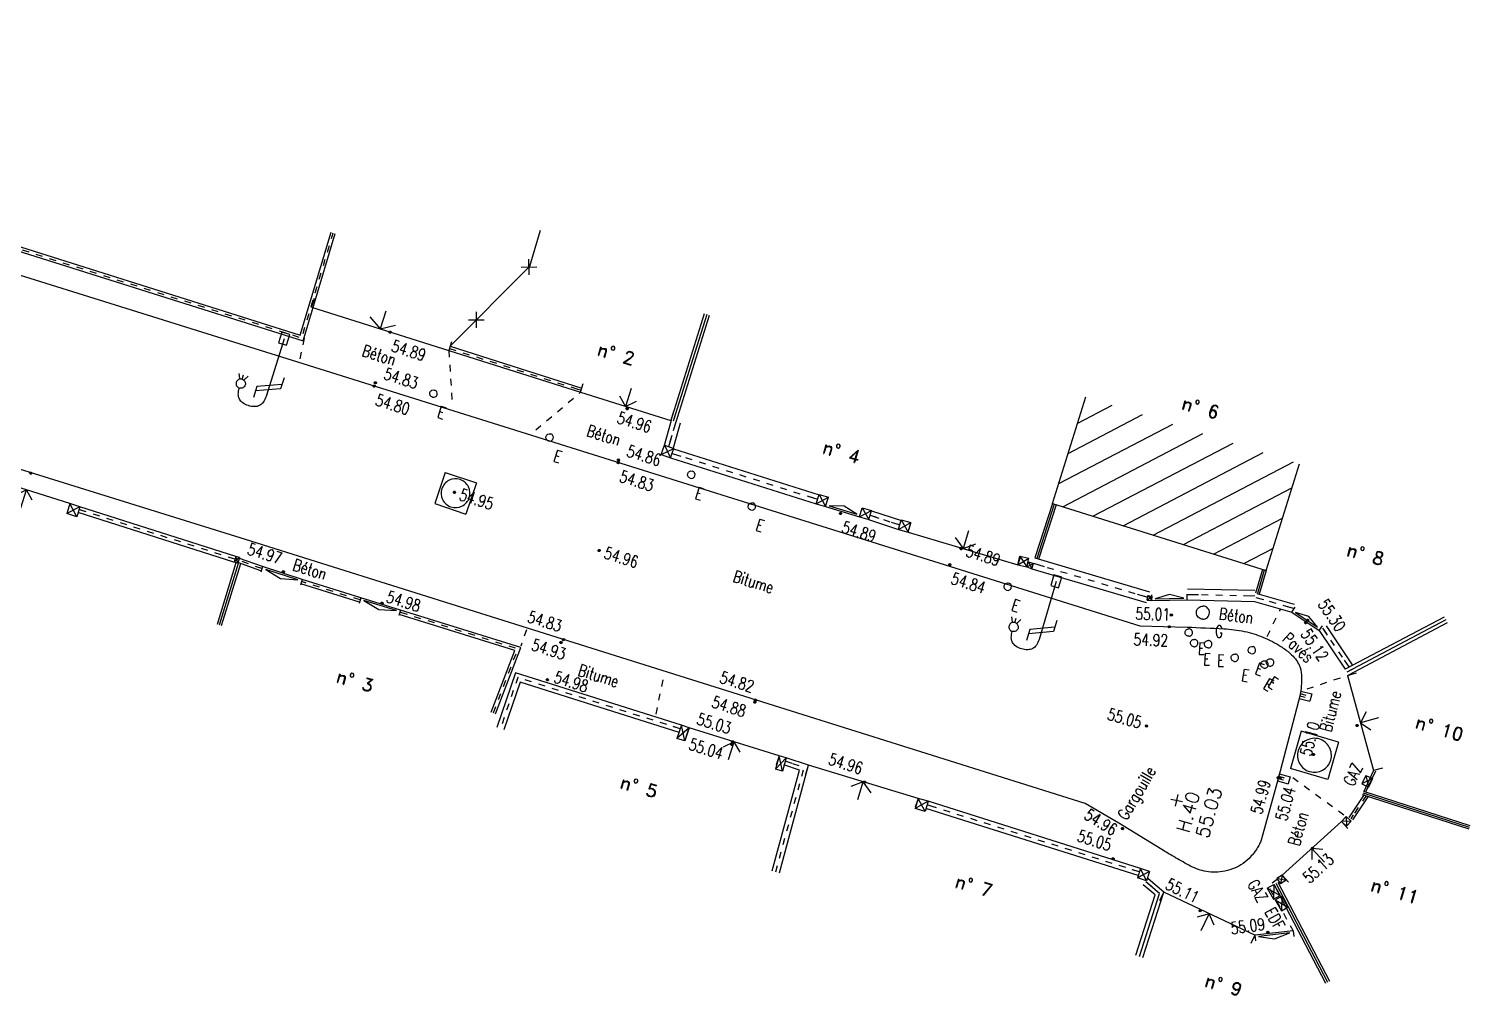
# Model space of a CAD drawing. Extents: x 661843 to 662062, y 6866352 to 6866909.
# Drawn here: x 661985.54 to 662024.2, y 6866651.82 to 6866677.74 of the extents above; entities that cross this region are included whole.
import ezdxf
from ezdxf.enums import TextEntityAlignment as Align

# ---------------------------------------------------------------- set-up
doc = ezdxf.new("R2010")
doc.units = 0
for name, pattern in [('CONTINU', [0]), ('JSI_007', [0.8, 0.3, -0.5]), ('JSI_TCO', [1, 0.5, 0.5]), ('JSI_TCO2', [1, 0.5, 0.5]), ('JSI_TIC', [0.2, 0.08, 0.01, -0.1, 0.01])]:
    doc.linetypes.add(name, pattern=pattern)
doc.layers.get('0').update_dxf_attribs({"linetype": 'CONTINUOUS'})
for name, color, linetype in [('ALTI', 140, 'CONTINUOUS'), ('BATI', 6, 'CONTINUOUS'), ('BORDURE', 7, 'CONTINU'), ('HACHURE', 7, 'CONTINUOUS'), ('LIMITE', 7, 'CONTINUOUS'), ('NUMEROS', 1, 'CONTINUOUS'), ('OBJASS', 22, 'CONTINUOUS'), ('OBJEAU', 4, 'CONTINUOUS'), ('OBJEDF', 240, 'CONTINUOUS'), ('OBJGAZ', 30, 'CONTINUOUS'), ('POINTS-POLYGO', 7, 'CONTINUOUS'), ('POLYGO', 240, 'CONTINUOUS'), ('TEXTE', 7, 'CONTINUOUS'), ('VOIRIE', 7, 'CONTINUOUS'), ('Z', 4, 'CONTINUOUS')]:
    doc.layers.add(name, color=color, linetype=linetype)
doc.styles.add('36-2', font='romans.shx', dxfattribs={"height": 0.36})
doc.styles.add('5-2', font='romand.shx', dxfattribs={"height": 0.35})
doc.styles.add('ROMANS', font='romans.shx', dxfattribs={"width": 0.95, "oblique": 13.5, "height": 5})
doc.styles.get("Standard").update_dxf_attribs({"font": 'romans.shx'})
doc.linetypes.add('JSI_MUD', pattern='A,0.0001,[130,jsi_form.shx,S=0.5,R=0,X=0.875,Y=0],-0.75', length=0.7501)
doc.linetypes.add('JSI_MUG', pattern='A,0.0001,[130,jsi_form.shx,S=0.5,R=0,X=-0.125,Y=0],-0.75', length=0.7501)
doc.linetypes.add('JSI_MUR', pattern='A,1e-06,-0.5,[130,jsi_form.shx,S=0.7,R=315,X=0.05,Y=0],-0.5', length=1.000001)

# ---------------------------------------------------------------- blocks, each defined once
blk = doc.blocks.new('$Y_001')
at = {"color": 0, "linetype": 'BYBLOCK', "flags": 128}
for points in [[(-0.5, 0), (0.5, 0)], [(0, -0.5), (0, 0.5)]]:
    blk.add_lwpolyline(points, dxfattribs=at)
blk = doc.blocks.new('TCPOINT')
at = {"color": 0}
blk.add_point((0, 0), dxfattribs=at)
at = {"layer": 'NUMEROS', "style": '36-2'}
blk.add_attdef('MAT', (0.1, 0.1), '', height=0.36, dxfattribs=at)
at = {"layer": 'Z', "style": 'ROMANS'}
blk.add_attdef('ALT', text='', height=0.36, dxfattribs=at).set_placement((0.1, -0.1), align=Align.TOP_LEFT)
blk = doc.blocks.new('$B_200')
at = {"color": 0, "linetype": 'BYBLOCK', "flags": 128}
for points in [[(0, -0.5, -0.414214), (-0.5, 0, -0.414214), (0, 0.5)], [(0, -0.5, 0.414214), (0.5, 0, 0.414214), (0, 0.5)]]:
    blk.add_lwpolyline(points, format="xyb", dxfattribs=at)
blk = doc.blocks.new('$B_030')
at = {"color": 0, "linetype": 'BYBLOCK', "flags": 128}
for points in [[(0, 0), (0, 1)], [(0, 1), (1, 1)], [(0, 1), (1, 0)], [(0, 0), (1, 1)], [(0, 0), (1, 0)], [(1, 0), (1, 1)]]:
    blk.add_lwpolyline(points, dxfattribs=at)
blk = doc.blocks.new('$B_134')
at = {"color": 0, "linetype": 'BYBLOCK', "flags": 128}
for points in [[(0, 0), (0, 0.812, -0.08), (0.012, 0.895, -0.117647), (0.047, 0.953, -0.117647), (0.105, 0.988, -0.08), (0.188, 1, -0.08), (0.27, 0.988, -0.117647), (0.328, 0.953, -0.117647), (0.363, 0.895, -0.08), (0.375, 0.812)], [(0.375, 0.688, -0.414214), (0.312, 0.75, -0.414214), (0.375, 0.812)], [(0.375, 0.688, 0.414214), (0.438, 0.75, 0.414214), (0.375, 0.812)]]:
    blk.add_lwpolyline(points, format="xyb", dxfattribs=at)
for points in [[(-0.156, 0.656), (0.156, 0.781)], [(0.156, 0.719), (0.156, 0.875)], [(-0.156, 0.594), (0.156, 0.719)], [(-0.156, 0.5), (-0.156, 0.656)], [(0.344, 0.688), (0.312, 0.625)], [(0.375, 0.688), (0.375, 0.625)], [(0.406, 0.688), (0.438, 0.625)]]:
    blk.add_lwpolyline(points, dxfattribs=at)
blk.add_lwpolyline([(-0.055, -0.075), (0.055, -0.075), (0.055, 0.075), (-0.055, 0.075)], close=True)
blk = doc.blocks.new('$B_021')
at = {"color": 0, "linetype": 'BYBLOCK', "flags": 128}
for points in [[(0, 0), (0, 1)], [(0, 1), (1, 1)], [(0, 0), (1, 0)], [(0.34, 0), (0.34, 0.5)], [(0.66, 0), (0.66, 0.5)], [(1, 0), (1, 1)]]:
    blk.add_lwpolyline(points, dxfattribs=at)
blk = doc.blocks.new('$B_020')
at = {"color": 0, "linetype": 'BYBLOCK', "flags": 128}
for points in [[(0, 0), (0, 1)], [(0, 1), (1, 1)], [(1, 0), (1, 1)], [(0, 0), (1, 0)]]:
    blk.add_lwpolyline(points, dxfattribs=at)
for points in [[(0.5, 0.0625, -0.4142136), (0.0625, 0.5, -0.4142136), (0.5, 0.9375)], [(0.5, 0.0625, 0.4142136), (0.9375, 0.5, 0.4142136), (0.5, 0.9375)]]:
    blk.add_lwpolyline(points, format="xyb", dxfattribs=at)
blk = doc.blocks.new('$B_028')
at = {"color": 0, "linetype": 'BYBLOCK', "flags": 128}
for points in [[(0, 0.5), (0, -0.5), (0.094, -0.062)], [(-0.5, -0.5), (-0.5, 0)], [(0.5, 0), (0.5, -0.5)], [(-0.094, -0.062), (0, -0.5)], [(-0.5, -0.5), (0.5, -0.5)]]:
    blk.add_lwpolyline(points, dxfattribs=at)
blk = doc.blocks.new('$B_027')
at = {"color": 0, "linetype": 'BYBLOCK', "flags": 128}
for points in [[(-0.5, -0.5), (0.5, -0.5), (0.5, -0.188)], [(-0.5, -0.5), (-0.5, -0.188)]]:
    blk.add_lwpolyline(points, dxfattribs=at)
blk.add_lwpolyline([(-0.406, -0.406), (0.406, -0.406), (0, -0.188)], close=True, dxfattribs=at)
blk = doc.blocks.new('$B_210')
at = {"linetype": 'CONTINUOUS'}
blk.add_hatch(color=0, dxfattribs=at).paths.add_polyline_path([(0, -0.5, -1), (0, 0.5, -1)])
at = {"color": 0, "linetype": 'BYBLOCK', "flags": 128}
blk.add_lwpolyline([(0, -0.5, -1), (0, 0.5, -1)], format="xyb", close=True, dxfattribs=at)
blk = doc.blocks.new('GEOCROIX')
at = {"color": 0, "linetype": 'BYBLOCK'}
for p, q in [((-0.5, 0.5), (0.5, -0.5)), ((-0.5, -0.5), (0.5, 0.5))]:
    blk.add_line(p, q, dxfattribs=at)

msp = doc.modelspace()

# ---------------------------------------------------------------- hatches: boundary and pattern name
at = {"layer": 'HACHURE', "linetype": 'CONTINUOUS', "ltscale": 2}
h = msp.add_hatch(dxfattribs=at)
h.set_pattern_fill('_USER', color=256, scale=0.6, angle=27.5908, style=0, pattern_type=0)
h.set_pattern_definition([(27.5908, (661958.265, 6866695.073), (-0.277892, 0.531767), [])])
h.paths.add_polyline_path([(662013.002, 6866665.009), (662013.899, 6866667.871), (662019.627, 6866666.076), (662018.729, 6866663.213)])

# ---------------------------------------------------------------- linework, layer by layer
at = {"layer": 'BATI', "linetype": 'JSI_TCO2', "ltscale": 2, "elevation": 57.333, "flags": 128}
for points in [[(662013.002, 6866665.009), (662013.899, 6866667.871)], [(662018.729, 6866663.213), (662019.627, 6866666.076)], [(662013.002, 6866665.009), (662018.729, 6866663.213)]]:
    msp.add_lwpolyline(points, dxfattribs=at)
at = {"layer": 'BORDURE', "linetype": 'JSI_TCO', "ltscale": 2, "elevation": 57.333, "flags": 128}
for points in [[(661964.168, 6866677.744), (661992.751, 6866668.808)], [(661991.358, 6866664.044), (661962.619, 6866672.991)]]:
    msp.add_lwpolyline(points, dxfattribs=at)
msp.add_lwpolyline([(661992.747, 6866668.815), (662015.34, 6866661.73), (662016.614, 6866661.694, -0.006407), (662017.595, 6866661.65, -0.03765), (662018.147, 6866661.579, -0.047704), (662018.643, 6866661.427, -0.019575), (662018.9, 6866661.307, -0.022952), (662019.127, 6866661.176, -0.035814), (662019.379, 6866660.989, -0.049916), (662019.519, 6866660.842, -0.058821), (662019.615, 6866660.682, -0.095783), (662019.679, 6866660.41, -0.027918), (662019.676, 6866660.112, -0.045281), (662019.641, 6866659.881), (662019.06, 6866657.665), (662018.595, 6866655.982, -0.044295), (662018.553, 6866655.871, -0.033555), (662018.485, 6866655.752, -0.025464), (662018.391, 6866655.626, -0.019615), (662018.273, 6866655.492, -0.064251), (662018.057, 6866655.319, -0.05168), (662017.827, 6866655.209, -0.04369), (662017.558, 6866655.139, -0.098732), (662017.069, 6866655.151, -0.038284), (662016.863, 6866655.214, -0.034296), (662016.657, 6866655.311, -0.003877), (662016.252, 6866655.54, -0.006227), (662015.937, 6866655.727), (662014.778, 6866656.435), (662013.876, 6866656.968), (661991.358, 6866664.044)], format="xyb", dxfattribs=at)
at = {"layer": 'LIMITE', "linetype": 'JSI_MUG', "ltscale": 0.12}
for p, q in [((661996.826, 6866669.171, 112.239), (661996.94, 6866669.135, 112.242)), ((661991.792, 6866663.265, 112.297), (661991.679, 6866663.305, 112.292)), ((661994.43, 6866662.424, 112.315), (661994.315, 6866662.46, 112.313))]:
    msp.add_line(p, q, dxfattribs=at)
at = {"layer": 'LIMITE', "linetype": 'JSI_MUD', "ltscale": 0.12}
for p, q in [((662000.242, 6866668.087, 112.305), (662000.357, 6866668.051, 112.307)), ((661992.975, 6866662.88, 112.291), (661992.86, 6866662.916, 112.289)), ((661995.615, 6866662.059, 112.32), (661995.5, 6866662.095, 112.321))]:
    msp.add_line(p, q, dxfattribs=at)
at = {"layer": 'LIMITE', "linetype": 'JSI_MUG', "ltscale": 0.25}
for p, q in [((662002.796, 6866666.357, 112.257), (662003.034, 6866666.282, 112.255)), ((662008.11, 6866664.698, 112.213), (662008.348, 6866664.62, 112.214))]:
    msp.add_line(p, q, dxfattribs=at)
at = {"layer": 'LIMITE', "linetype": 'JSI_MUD', "ltscale": 0.16}
msp.add_line((661987.045, 6866664.8, 112.237), (661986.892, 6866664.849, 112.236), dxfattribs=at)
at = {"layer": 'LIMITE', "linetype": 'JSI_MUD', "ltscale": 0.25}
for p, q in [((662006.464, 6866665.199, 112.226), (662006.703, 6866665.124, 112.224)), ((662008.672, 6866664.514, 112.215), (662008.909, 6866664.437, 112.216))]:
    msp.add_line(p, q, dxfattribs=at)
at = {"layer": 'LIMITE', "linetype": 'JSI_MUG', "ltscale": 0.16}
msp.add_line((661991.069, 6866663.518, 112.278), (661990.917, 6866663.566, 112.276), dxfattribs=at)
at = {"layer": 'LIMITE', "linetype": 'JSI_MUG', "ltscale": 0.3}
msp.add_line((662016.619, 6866662.574, 112.365), (662016.919, 6866662.568, 112.378), dxfattribs=at)
at = {"layer": 'LIMITE', "linetype": 'JSI_MUD', "ltscale": 0.3}
msp.add_line((662018.125, 6866662.543, 112.43), (662018.425, 6866662.537, 112.444), dxfattribs=at)
at = {"layer": 'LIMITE', "linetype": 'JSI_MUG', "ltscale": 0.22}
for p, q in [((662018.452, 6866662.493, 112.444), (662018.664, 6866662.432, 112.447)), ((662020.247, 6866661.665, 112.452), (662020.37, 6866661.483, 112.445))]:
    msp.add_line(p, q, dxfattribs=at)
at = {"layer": 'LIMITE', "linetype": 'JSI_MUD', "ltscale": 0.22}
for p, q in [((662019.244, 6866662.266, 112.456), (662019.456, 6866662.205, 112.459)), ((662020.823, 6866660.809, 112.419), (662020.946, 6866660.627, 112.413))]:
    msp.add_line(p, q, dxfattribs=at)
at = {"layer": 'LIMITE', "linetype": 'JSI_MUG', "ltscale": 0.2}
for p, q in [((662003.017, 6866658.967, 112.345), (662002.826, 6866659.027, 112.345)), ((662015.328, 6866655.129, 112.389), (662015.137, 6866655.189, 112.387))]:
    msp.add_line(p, q, dxfattribs=at)
at = {"layer": 'LIMITE', "linetype": 'JSI_MUD', "ltscale": 0.2}
for p, q in [((662006.02, 6866658.033, 112.323), (662005.83, 6866658.096, 112.329)), ((662009.828, 6866656.868, 112.329), (662009.638, 6866656.928, 112.327)), ((662015.654, 6866654.735, 112.4), (662015.501, 6866654.864, 112.391))]:
    msp.add_line(p, q, dxfattribs=at)
at = {"layer": 'LIMITE', "linetype": 'JSI_TCO', "ltscale": 2, "elevation": 57.333, "flags": 128}
for points in [[(661981.364, 6866673.012), (661992.904, 6866669.379), (661993.765, 6866672.251)], [(661981.401, 6866673.126), (661992.824, 6866669.53), (661993.65, 6866672.286)], [(662003.661, 6866670.1), (662002.763, 6866667.237)], [(662003.795, 6866670.058), (662002.897, 6866667.195)], [(661996.808, 6866669.114), (662000.339, 6866667.994)], [(661996.844, 6866669.228), (662000.375, 6866668.108)], [(662002.776, 6866667.235), (662002.585, 6866666.568)], [(662003.016, 6866667.166), (662002.825, 6866666.499)], [(662002.833, 6866666.476), (662006.74, 6866665.243)], [(662002.758, 6866666.238), (662006.665, 6866665.005)], [(661991.094, 6866663.594), (661986.917, 6866664.925)], [(661991.045, 6866663.441), (661986.868, 6866664.772)], [(662008.071, 6866664.579), (662008.87, 6866664.318)], [(662008.149, 6866664.816), (662008.948, 6866664.556)], [(661990.601, 6866661.773), (661991.11, 6866663.427)], [(661990.716, 6866661.738), (661991.228, 6866663.401)], [(661991.772, 6866663.208), (661991.154, 6866663.427)], [(661991.812, 6866663.321), (661991.195, 6866663.54)], [(662012.532, 6866663.551), (662015.6, 6866662.641)], [(661994.448, 6866662.481), (661992.878, 6866662.973)], [(662012.447, 6866663.263), (662015.515, 6866662.354)], [(661994.412, 6866662.367), (661992.842, 6866662.859)], [(662016.622, 6866662.724), (662018.428, 6866662.687)], [(662018.483, 6866662.599), (662019.486, 6866662.311)], [(661998.062, 6866659.374), (661998.741, 6866661.148), (661995.518, 6866662.152)], [(662016.616, 6866662.424), (662018.422, 6866662.387)], [(662018.422, 6866662.387), (662019.425, 6866662.099)], [(661997.95, 6866659.416), (661998.583, 6866661.072), (661995.482, 6866662.038)], [(662023.507, 6866661.967), (662020.855, 6866660.565)], [(662023.591, 6866661.808), (662020.939, 6866660.406)], [(662020.156, 6866661.604), (662020.855, 6866660.565)], [(662020.338, 6866661.727), (662021.037, 6866660.688)], [(662003.047, 6866659.062), (661998.596, 6866660.469), (661998.097, 6866659.001)], [(662002.987, 6866658.872), (661998.722, 6866660.219), (661998.286, 6866658.937)], [(662005.483, 6866655.155), (662006.218, 6866657.863), (662005.799, 6866658.001)], [(662005.676, 6866655.102), (662006.461, 6866657.993), (662005.862, 6866658.191)], [(662021.363, 6866657.207), (662020.951, 6866656.589)], [(662021.463, 6866657.141), (662021.051, 6866656.523)], [(662024.174, 6866656.274), (662021.319, 6866657.195)], [(662024.205, 6866656.369), (662021.35, 6866657.29)], [(662015.298, 6866655.033), (662009.608, 6866656.833)], [(662015.358, 6866655.224), (662009.668, 6866657.024)], [(662015.236, 6866652.894), (662015.757, 6866654.518), (662015.437, 6866654.787)], [(662015.427, 6866652.833), (662015.988, 6866654.585), (662015.566, 6866654.94)], [(662018.936, 6866654.803), (662020.324, 6866652.143)], [(662019.042, 6866654.858), (662020.431, 6866652.199)]]:
    msp.add_lwpolyline(points, dxfattribs=at)
at = {"layer": 'LIMITE', "linetype": 'JSI_TIC', "ltscale": 2, "elevation": 57.333, "flags": 128}
for points in [[(661981.382, 6866673.069), (661992.864, 6866669.454), (661993.707, 6866672.268)], [(661996.826, 6866669.171), (662000.357, 6866668.051)], [(662002.896, 6866667.2), (662002.705, 6866666.534)], [(662002.796, 6866666.357), (662006.703, 6866665.124)], [(661991.069, 6866663.518), (661986.892, 6866664.849)], [(662008.11, 6866664.698), (662008.909, 6866664.437)], [(661991.792, 6866663.265), (661991.174, 6866663.484)], [(662012.49, 6866663.407), (662015.557, 6866662.498)], [(661994.43, 6866662.424), (661992.86, 6866662.916)], [(662016.619, 6866662.574), (662018.425, 6866662.537)], [(662018.452, 6866662.493), (662019.456, 6866662.205)], [(661998.006, 6866659.395), (661998.662, 6866661.11), (661995.5, 6866662.095)], [(662020.247, 6866661.665), (662020.946, 6866660.627)], [(662003.017, 6866658.967), (661998.659, 6866660.344), (661998.191, 6866658.969)], [(662005.58, 6866655.128), (662006.339, 6866657.928), (662005.83, 6866658.096)], [(662021.413, 6866657.174), (662021.001, 6866656.556)], [(662015.328, 6866655.129), (662009.638, 6866656.928)]]:
    msp.add_lwpolyline(points, dxfattribs=at)
at = {"layer": 'LIMITE', "elevation": 57.333, "flags": 128}
for points in [[(661996.844, 6866669.228), (661998.987, 6866671.381), (661999.268, 6866672.341)], [(662013.002, 6866665.009), (662012.532, 6866663.551)], [(662013.097, 6866664.978), (662012.628, 6866663.52)], [(662018.633, 6866663.241), (662018.451, 6866662.608)], [(662018.729, 6866663.213), (662018.547, 6866662.58)]]:
    msp.add_lwpolyline(points, dxfattribs=at)
at = {"layer": 'LIMITE', "linetype": 'JSI_MUR', "ltscale": 0.14, "elevation": 57.333, "flags": 128}
msp.add_lwpolyline([(662003.728, 6866670.079), (662002.83, 6866667.216)], dxfattribs=at)
at = {"layer": 'LIMITE', "linetype": 'JSI_MUG', "ltscale": 0.25, "elevation": 57.333, "flags": 128}
msp.add_lwpolyline([(662002.896, 6866667.2), (662002.827, 6866666.96)], dxfattribs=at)
at = {"layer": 'LIMITE', "linetype": 'JSI_MUD', "ltscale": 0.14, "elevation": 57.333, "flags": 128}
msp.add_lwpolyline([(662002.872, 6866667.35), (662002.83, 6866667.216)], dxfattribs=at)
at = {"layer": 'LIMITE', "linetype": 'JSI_MUD', "ltscale": 0.25, "elevation": 57.333, "flags": 128}
msp.add_lwpolyline([(662002.774, 6866666.774), (662002.705, 6866666.534)], dxfattribs=at)
at = {"layer": 'LIMITE', "linetype": 'JSI_MUR', "ltscale": 0.1, "elevation": 57.333, "flags": 128}
for points in [[(662013.049, 6866664.994), (662012.58, 6866663.536)], [(662018.681, 6866663.227), (662018.499, 6866662.594)], [(662024.189, 6866656.322), (662021.334, 6866657.242)]]:
    msp.add_lwpolyline(points, dxfattribs=at)
at = {"layer": 'LIMITE', "linetype": 'JSI_MUR', "ltscale": 0.12, "elevation": 57.333, "flags": 128}
for points in [[(661990.659, 6866661.755), (661991.169, 6866663.414)], [(662018.989, 6866654.83), (662020.377, 6866652.171)]]:
    msp.add_lwpolyline(points, dxfattribs=at)
at = {"layer": 'LIMITE', "linetype": 'JSI_MUG', "ltscale": 0.3, "elevation": 57.333, "flags": 128}
msp.add_lwpolyline([(662012.49, 6866663.407), (662012.777, 6866663.322)], dxfattribs=at)
at = {"layer": 'LIMITE', "linetype": 'JSI_MUD', "ltscale": 0.3, "elevation": 57.333, "flags": 128}
msp.add_lwpolyline([(662015.27, 6866662.583), (662015.557, 6866662.498)], dxfattribs=at)
at = {"layer": 'LIMITE', "linetype": 'JSI_MUR', "ltscale": 0.18, "elevation": 57.333, "flags": 128}
msp.add_lwpolyline([(662023.549, 6866661.888), (662020.897, 6866660.486)], dxfattribs=at)
at = {"layer": 'LIMITE', "linetype": 'JSI_MUD', "ltscale": 0.18, "elevation": 57.333, "flags": 128}
msp.add_lwpolyline([(662021.056, 6866660.57), (662020.897, 6866660.486)], dxfattribs=at)
at = {"layer": 'LIMITE', "linetype": 'CONTINUOUS', "ltscale": 2, "elevation": 57.333, "flags": 128}
msp.add_lwpolyline([(662021.616, 6866657.85), (662021.35, 6866657.29)], dxfattribs=at)
at = {"layer": 'LIMITE', "linetype": 'JSI_007', "ltscale": 2, "elevation": 57.333, "flags": 128}
msp.add_lwpolyline([(662021.661, 6866657.829), (662021.395, 6866657.268)], dxfattribs=at)
at = {"layer": 'LIMITE', "linetype": 'JSI_MUD', "ltscale": 0.1, "elevation": 57.333, "flags": 128}
msp.add_lwpolyline([(662021.429, 6866657.211), (662021.334, 6866657.242)], dxfattribs=at)
at = {"layer": 'LIMITE', "linetype": 'JSI_MUG', "ltscale": 0.12, "elevation": 57.333, "flags": 128}
for points in [[(662021.413, 6866657.174), (662021.346, 6866657.074)], [(662018.989, 6866654.83), (662019.045, 6866654.724)]]:
    msp.add_lwpolyline(points, dxfattribs=at)
at = {"layer": 'LIMITE', "linetype": 'JSI_MUD', "ltscale": 0.12, "elevation": 57.333, "flags": 128}
msp.add_lwpolyline([(662021.067, 6866656.656), (662021.001, 6866656.556)], dxfattribs=at)
at = {"layer": 'LIMITE', "linetype": 'JSI_MUR', "ltscale": 0.2, "elevation": 57.333, "flags": 128}
msp.add_lwpolyline([(662015.332, 6866652.863), (662015.873, 6866654.552), (662015.501, 6866654.864)], dxfattribs=at)
at = {"layer": 'VOIRIE', "linetype": 'JSI_TIC', "ltscale": 2, "elevation": 57.333, "flags": 128}
for points in [[(661992.927, 6866669.444), (661992.807, 6866668.844)], [(661996.808, 6866669.114), (661996.902, 6866667.66)], [(661999.144, 6866666.984), (662000.339, 6866667.994)], [(662018.757, 6866661.442), (662019.113, 6866662.171)], [(661998.892, 6866661.62), (661998.74, 6866661.186)], [(662002.367, 6866659.361), (662002.578, 6866660.361)], [(662019.831, 6866660.038), (662020.916, 6866660.402)], [(662019.444, 6866657.663), (662020.878, 6866656.617)], [(662019.037, 6866654.938), (662018.79, 6866654.738), (662019.46, 6866653.551)]]:
    msp.add_lwpolyline(points, dxfattribs=at)

# ---------------------------------------------------------------- block references
at = {"layer": 'ALTI', "linetype": 'CONTINUOUS'}
for p, xscale, yscale, rotation in [((661995.236, 6866669.606, 57.333), 0.059999999980686, 0.059999999980686, 342.5893780548871), ((661994.808, 6866668.16, 57.333), 0.059999999980686, 0.059999999980686, 342.5893780548871), ((661994.84, 6866668.248, 57.333), 0.059999999980686, 0.059999999980686, 342.5893780548871), ((662001.59, 6866667.552, 57.333), 0.0599999999150547, 0.0599999999150547, 72.58501738953323), ((662001.354, 6866666.109, 57.333), 0.059999999980686, 0.059999999980686, 342.5893780548871), ((662001.357, 6866666.177, 57.333), 0.059999999980686, 0.059999999980686, 342.5893780548871), ((661985.594, 6866665.828, 57.333), 0.0600000002067893, 0.0600000002067893, 162.7076645352927), ((661996.962, 6866665.312, 57.333), 0.059999999980686, 0.059999999980686, 342.5893780548871), ((662007.315, 6866664.745, 57.333), 0.059999999980686, 0.059999999980686, 342.5893780548871), ((662000.843, 6866663.751, 57.333), 0.059999999980686, 0.059999999980686, 342.5893780548871), ((662010.548, 6866663.801, 57.333), 0.059999999980686, 0.059999999980686, 342.5893780548871), ((662010.245, 6866663.37, 57.333), 0.059999999980686, 0.059999999980686, 342.5893780548871), ((661992.372, 6866663.176, 57.333), 0.0599999999140525, 0.0599999999140525, 162.5549225057715), ((661995.017, 6866662.338, 57.333), 0.0599999999140525, 0.0599999999140525, 162.5549225057715), ((662016.136, 6866661.704, 57.333), 0.0599999999603797, 0.0599999999603797, 358.3641270946466), ((662016.188, 6866662.02, 57.333), 0.0599999999603797, 0.0599999999603797, 358.3641270946466), ((662019.793, 6866661.815, 57.333), 0.059999999946517, 0.059999999946517, 303.9400551676944), ((662019.84, 6866661.881, 57.333), 0.059999999946517, 0.059999999946517, 303.9400551676944), ((661999.884, 6866661.359, 57.333), 0.0599999999140525, 0.0599999999140525, 162.5549225057715), ((661999.817, 6866661.285, 57.333), 0.0599999999140525, 0.0599999999140525, 162.5549225057715), ((661999.452, 6866660.285, 57.333), 0.0599999999455959, 0.0599999999455959, 162.467946540568), ((662005.017, 6866659.684, 57.333), 0.0599999999140525, 0.0599999999140525, 162.5549225057715), ((662005.038, 6866659.734, 57.333), 0.0599999999140525, 0.0599999999140525, 162.5549225057715), ((662015.522, 6866659.044, 57.333), 0.060000000120714, 0.060000000120714, 149.3968078346798), ((662021.171, 6866659.058, 57.333), 0.0600000002466151, 0.0600000002466151, 244.5729177785651), ((662004.424, 6866658.618, 57.333), 0.0599999999140525, 0.0599999999140525, 162.5549225057715), ((662004.402, 6866658.551, 57.333), 0.0599999999140525, 0.0599999999140525, 162.5549225057715), ((662020.002, 6866658.28, 57.333), 0.0599999995501244, 0.0599999995501244, 255.3261959799624), ((662007.956, 6866657.539, 57.333), 0.0599999999140525, 0.0599999999140525, 162.5549225057715), ((662019.056, 6866657.657, 57.333), 0.0600000001238973, 0.0600000001238973, 254.5501431420767), ((662019.109, 6866657.644, 57.333), 0.0600000001238973, 0.0600000001238973, 254.5501431420767), ((662014.879, 6866656.291, 57.333), 0.0600000002218919, 0.0600000002218919, 148.5776394889231), ((662019.979, 6866655.764, 57.333), 0.0599999997801379, 0.0599999997801379, 323.8717326219347), ((662014.626, 6866655.482, 57.333), 0.0600000000973905, 0.0600000000973905, 162.4508909537418), ((662016.965, 6866654.091, 57.333), 0.059999999985182, 0.059999999985182, 170.5954494341318), ((662018.775, 6866653.508, 57.333), 0.0600000000335536, 0.0600000000335536, 299.4541184354472)]:
    msp.add_blockref('$B_210', p, dxfattribs=dict(at, xscale=xscale, yscale=yscale, rotation=rotation))
at = {"layer": 'LIMITE', "xscale": 0.2999999999598303, "yscale": 0.2999999999598303, "zscale": 0.2999999999598303, "rotation": 45.13692966315132}
for p in [(661998.96, 6866671.355, 57.333), (661997.549, 6866669.937, 57.333)]:
    msp.add_blockref('GEOCROIX', p, dxfattribs=at)
at = {"layer": 'LIMITE', "linetype": 'CONTINUOUS'}
for name, p, xscale, yscale, rotation in [('$B_028', (661995.044, 6866669.935, 57.333), 3.858171070485575, 0.5000000000742785, 342.4183102387182), ('$B_028', (662001.625, 6866667.854, 57.333), 2.539780431603904, 0.5000000000742785, 342.6736507000566), ('$B_030', (662002.506, 6866666.325, 57.333), 0.2668651533324919, 0.2669000002296034, 340.9685960971428), ('$B_028', (661985.405, 6866665.137, 57.333), 2.446285921543962, 0.5000000000742785, 162.6077209290208), ('$B_030', (662006.665, 6866665.005, 57.333), 0.2617601956000872, 0.2617999995844654, 343.1887163409417), ('$B_030', (661986.917, 6866664.925, 57.333), 0.2831386408792605, 0.2830999997583875, 162.4727713217197), ('$B_027', (662007.444, 6866665.03, 57.333), 0.951814740211088, 0.5000000000742785, 343.1212714297978), ('$B_030', (662007.827, 6866664.653, 57.333), 0.2556880912515518, 0.255699999853932, 343.2103577202466), ('$B_030', (662008.87, 6866664.318, 57.333), 0.2680997201826693, 0.2681000004364698, 344.1401377419069), ('$B_028', (662010.674, 6866664.043, 57.333), 3.076738662791294, 0.5000000000742785, 343.3341428895758), ('$B_030', (661991.191, 6866663.566, 57.333), 0.1010897621015806, 0.1599999999118971, 164.2041940519067), ('$B_027', (661992.268, 6866662.91, 57.333), 1.121654866796226, 0.5000000000742785, 161.9272527293756), ('$B_030', (662012.076, 6866663.362, 57.333), 0.240381551018064, 0.2403999997820748, 347.1478608767642), ('$B_030', (662012.31, 6866663.309, 57.333), 0.1442362299669748, 0.1441999998312086, 341.5488036476574), ('$B_030', (662015.545, 6866662.42, 57.333), 0.1205031119652824, 0.1205000001748434, 354.281488779534), ('$B_027', (662016.136, 6866662.666, 57.333), 0.9510028864478481, 0.5000000000742785, 0.9650641322946476), ('$B_027', (661994.909, 6866662.078, 57.333), 1.119796235813069, 0.5000000000742785, 162.914306730492), ('$B_027', (662019.931, 6866662.059, 57.333), 0.8825005948018231, 0.5000000000742785, 325.8775154933797), ('$B_028', (662021.507, 6866659.192, 57.333), 2.646491522851482, 0.5000000000742785, 285.3349994886647), ('$B_030', (662003.254, 6866658.993, 57.333), 0.2183269566503059, 0.369999999738484, 161.3993718913454), ('$B_028', (662004.387, 6866658.38, 57.333), 2.527876296393353, 0.5000000000742785, 162.7908466048178), ('$B_030', (662005.862, 6866658.191, 57.333), 0.2005921483411171, 0.369999999738484, 164.3465166371952), ('$B_028', (662007.855, 6866657.309, 57.333), 3.065867213444787, 0.5000000000742785, 163.1037966196703), ('$B_030', (662009.668, 6866657.024, 57.333), 0.2847678703819763, 0.2847999999740851, 163.935618315107), ('$B_028', (662020.126, 6866655.576, 57.333), 2.14220392332732, 0.5000000000742785, 222.1296351497025), ('$B_030', (662020.878, 6866656.617, 57.333), 0.1854081982146149, 0.1853999997829825, 227.7109158109292), ('$B_030', (662015.608, 6866655.143, 57.333), 0.2622256470665281, 0.2621999999638507, 162.099767581466), ('$B_030', (662019.164, 6866655.043, 57.333), 0.1703832446153416, 0.1704000004600874, 213.7313300283833), ('$B_028', (662017.1, 6866653.782, 57.333), 2.696146498074819, 0.5000000000742785, 154.6581838612246), ('$B_027', (662018.971, 6866653.243, 57.333), 1.042003459685898, 0.5000000000742785, 186.6248845242551)]:
    msp.add_blockref(name, p, dxfattribs=dict(at, xscale=xscale, yscale=yscale, rotation=rotation))
at = {"layer": 'OBJASS', "linetype": 'CONTINUOUS', "xscale": 0.8837605668278407, "yscale": 0.8837999998600808, "rotation": 251.5596587609362}
msp.add_blockref('$B_020', (661996.71, 6866665.847, 57.333), dxfattribs=at)
at = {"layer": 'OBJEAU', "linetype": 'CONTINUOUS'}
for name, p, xscale, yscale, rotation in [('$B_200', (661996.399, 6866667.959, 57.333), 0.1999999998245381, 0.1999999998245381, 342.5893780449081), ('$B_200', (661999.514, 6866666.784, 57.333), 0.1999999998245381, 0.1999999998245381, 342.5893780449081), ('$B_200', (662003.314, 6866665.784, 57.333), 0.2000000000037299, 0.2000000000037299, 342.4820375567214), ('$B_200', (662004.939, 6866664.933, 57.333), 0.1999999998245381, 0.1999999998245381, 342.5893780449081), ('$B_200', (662011.802, 6866662.781, 57.333), 0.1999999998245381, 0.1999999998245381, 342.5893780449081), ('$B_200', (662016.658, 6866661.551, 57.333), 0.2000000000087079, 0.2000000000087079, 358.2144922038067), ('$B_200', (662016.804, 6866661.268, 57.333), 0.2000000001031883, 0.2000000001031883, 357.8303081150105), ('$B_200', (662017.178, 6866661.237, 57.333), 0.1999999999450876, 0.1999999999450876, 357.2173685358447), ('$B_200', (662017.892, 6866660.874, 57.333), 0.1999999999627433, 0.1999999999627433, 350.5296396268685), ('$B_200', (662018.351, 6866661.079, 57.333), 0.1999999999588337, 0.1999999999588337, 340.9395690643312), ('$B_200', (662018.69, 6866660.695, 57.333), 0.2000000000561467, 0.2000000000561467, 330.392117086563), ('$B_200', (662018.837, 6866660.748, 57.333), 0.2000000001602837, 0.2000000001602837, 327.7441190206644), ('$B_021', (662019.666, 6866659.978, 57.333), 0.2000924782341307, 0.3000000004174739, 255.343822635046), ('$B_020', (662020.673, 6866658.612, 57.333), 1.040968611515896, 1.040999999911127, 163.8124794075671), ('$B_021', (662019.086, 6866657.762, 57.333), 0.2000527927240649, 0.3000000004174739, 254.9270085176987)]:
    msp.add_blockref(name, p, dxfattribs=dict(at, xscale=xscale, yscale=yscale, rotation=rotation))
at = {"layer": 'OBJEDF', "linetype": 'CONTINUOUS'}
for name, p, xscale, yscale, rotation in [('$B_134', (661992.394, 6866669.431, 57.333), 1.999999999944877, 1.999999999944877, 162.5248074256752), ('$B_134', (662013.102, 6866662.923, 57.333), 1.999999999899623, 1.999999999899623, 163.485260433937), ('$B_030', (662018.976, 6866654.383, 57.333), 0.3399812496061496, 0.1999999996568045, 299.4624259839337)]:
    msp.add_blockref(name, p, dxfattribs=dict(at, xscale=xscale, yscale=yscale, rotation=rotation))
at = {"layer": 'OBJGAZ', "linetype": 'CONTINUOUS'}
for name, p, xscale, yscale, rotation in [('$B_200', (662017.037, 6866662.084, 57.333), 0.3499999999760228, 0.3499999999760228, 358.8402270992907), ('$B_030', (662021.406, 6866657.718, 57.333), 0.2500040998397103, 0.1999999996568045, 244.5837581237205), ('$B_030', (662018.764, 6866654.692, 57.333), 0.3399812496061496, 0.1999999996568045, 299.4624259839337)]:
    msp.add_blockref(name, p, dxfattribs=dict(at, xscale=xscale, yscale=yscale, rotation=rotation))
at = {"layer": 'POINTS-POLYGO'}
ref = msp.add_blockref('TCPOINT', (662016.336, 6866657.05, 57.333), dxfattribs=dict(at, rotation=359.518964722964))
ref.add_attrib('MAT', 'H.40', (662016.658, 6866656.153, 57.333), dxfattribs={"layer": 'NUMEROS', "height": 0.36, "rotation": 73.9576, "style": '36-2'})
ref.add_attrib('ALT', '55.03', dxfattribs={"layer": 'Z', "height": 0.36, "rotation": 73.9576, "style": 'ROMANS'}).set_placement((662016.831, 6866656.103, 57.333), align=Align.TOP_LEFT)
at = {"layer": 'POLYGO', "linetype": 'CONTINUOUS', "xscale": 0.3200000000209822, "yscale": 0.3200000000209822, "zscale": 0.3200000000209822, "rotation": 348.0799646896258}
msp.add_blockref('$Y_001', (662016.336, 6866657.05, 112.359), dxfattribs=at)

# ---------------------------------------------------------------- texts
at = {"layer": 'ALTI', "linetype": 'CONTINUOUS', "width": 0.75}
for s, rotation, p in [('54.89', 342.5894, (661995.341, 6866669.406, 57.333)), ('54.80', 342.5894, (661994.912, 6866667.959, 57.333)), ('54.96', 342.6737, (662001.394, 6866667.482, 57.333)), ('54.83', 342.5894, (662001.459, 6866665.909, 57.333)), ('54.89', 342.5894, (662007.419, 6866664.544, 57.333)), ('54.84', 342.5894, (662010.35, 6866663.169, 57.333)), ('54.92', 358.3641, (662015.181, 6866661.526, 57.333)), ('55.12', 303.9401, (662019.908, 6866661.69, 57.333)), ('55.13', 42.0093, (662019.679, 6866655.033, 57.333)), ('55.09', 7.8285, (662017.758, 6866653.769, 57.333))]:
    msp.add_text(s, height=0.32, rotation=rotation, dxfattribs=at).set_placement(p, align=Align.TOP_LEFT)
for s, rotation, p in [('54.83', 342.5894, (661995.041, 6866668.353, 57.333)), ('54.86', 342.5894, (662001.557, 6866666.282, 57.333)), ('55.30', 303.9401, (662020.107, 6866662.31, 57.333))]:
    msp.add_text(s, height=0.32, rotation=rotation, dxfattribs=at).set_placement(p)
for s, rotation, p in [('54.95', 342.5894, (661997.114, 6866665.264, 57.333)), ('54.96', 342.5894, (662000.995, 6866663.703, 57.333)), ('54.89', 342.5894, (662010.7, 6866663.754, 57.333)), ('55.01', 358.3641, (662015.227, 6866662.059, 57.333))]:
    msp.add_text(s, height=0.32, rotation=rotation, dxfattribs=at).set_placement(p, align=Align.MIDDLE_LEFT)
for s, rotation, p in [('54.97', 342.5549, (661992.267, 6866663.377, 57.333)), ('54.98', 342.5549, (661995.992, 6866662.095, 57.333)), ('54.83', 342.5549, (661999.779, 6866661.559, 57.333)), ('54.98', 342.4679, (662000.487, 6866659.939, 57.333)), ('54.82', 342.5549, (662004.934, 6866659.934, 57.333)), ('55.03', 342.5549, (662004.319, 6866658.819, 57.333)), ('55.10', 75.2044, (662020.174, 6866659.104, 57.333)), ('54.96', 342.5549, (662007.851, 6866657.74, 57.333)), ('54.99', 74.5501, (662018.859, 6866657.545, 57.333)), ('55.05', 342.4509, (662014.522, 6866655.683, 57.333)), ('55.11', 333.5892, (662016.833, 6866654.275, 57.333))]:
    msp.add_text(s, height=0.32, rotation=rotation, dxfattribs=at).set_placement(p, align=Align.RIGHT)
for s, rotation, p in [('54.93', 342.5549, (661999.982, 6866661.114, 57.333)), ('54.88', 342.5549, (662004.816, 6866659.579, 57.333)), ('55.04', 342.5549, (662004.201, 6866658.446, 57.333)), ('55.04', 74.5501, (662019.22, 6866657.447, 57.333)), ('54.96', 328.5776, (662014.78, 6866656.361, 57.333))]:
    msp.add_text(s, height=0.32, rotation=rotation, dxfattribs=at).set_placement(p, align=Align.TOP_RIGHT)
msp.add_text('55.05', height=0.32, rotation=344.4507, dxfattribs=at).set_placement((662015.384, 6866659.125, 57.333), align=Align.MIDDLE_RIGHT)
at = {"layer": 'OBJASS', "linetype": 'CONTINUOUS', "width": 0.75}
msp.add_text('Gargouille', height=0.32, rotation=59.3968, dxfattribs=at).set_placement((662014.859, 6866656.573, 57.333), align=Align.MIDDLE_LEFT)
at = {"layer": 'OBJEAU', "linetype": 'CONTINUOUS', "width": 0.75}
for rotation, p in [(342.5894, (661996.569, 6866667.633, 57.333)), (342.5894, (661999.684, 6866666.458, 57.333)), (342.482, (662003.483, 6866665.458, 57.333)), (342.5894, (662005.11, 6866664.607, 57.333)), (342.5894, (662011.972, 6866662.455, 57.333)), (358.2145, (662016.909, 6866661.283, 57.333)), (357.8303, (662017.054, 6866660.998, 57.333)), (357.2174, (662017.425, 6866660.964, 57.333)), (340.9396, (662018.512, 6866660.748, 57.333)), (350.5296, (662018.105, 6866660.575, 57.333)), (330.3921, (662018.788, 6866660.34, 57.333)), (327.7441, (662018.919, 6866660.389, 57.333))]:
    msp.add_text('E', height=0.32, rotation=rotation, dxfattribs=at).set_placement(p, align=Align.TOP_LEFT)
at = {"layer": 'OBJEDF', "linetype": 'CONTINUOUS', "width": 0.75}
msp.add_text('EDF', height=0.32, rotation=299.4541, dxfattribs=at).set_placement((662019.105, 6866653.954, 57.333), align=Align.TOP_CENTER)
at = {"layer": 'OBJGAZ', "linetype": 'CONTINUOUS', "width": 0.75}
msp.add_text('G', height=0.32, rotation=358.8402, dxfattribs=at).set_placement((662017.365, 6866661.742, 57.333), align=Align.TOP_LEFT)
msp.add_text('GAZ', height=0.32, rotation=64.5729, dxfattribs=at).set_placement((662021.207, 6866657.674, 57.333), align=Align.CENTER)
msp.add_text('GAZ', height=0.32, rotation=299.4541, dxfattribs=at).set_placement((662018.643, 6866654.699, 57.333), align=Align.TOP_CENTER)
at = {"layer": 'TEXTE', "linetype": 'CONTINUOUS', "width": 0.75}
for s, rotation, p in [('Béton', 342.5894, (661994.939, 6866668.993, 57.333)), ('Béton', 342.5894, (662000.965, 6866666.845, 57.333)), ('Béton', 342.5549, (661993.084, 6866663.246, 57.333)), ('Bitume', 342.5894, (662004.983, 6866662.91, 57.333)), ('Béton', 352.7341, (662017.927, 6866662.005, 57.333)), ('Pavés', 317.0879, (662019.592, 6866661.147, 57.333)), ('Bitume', 342.4679, (662000.827, 6866660.39, 57.333)), ('Bitume', 75.2044, (662020.46, 6866659.44, 57.333)), ('Béton', 74.5501, (662019.591, 6866656.288, 57.333))]:
    msp.add_text(s, height=0.32, rotation=rotation, dxfattribs=at).set_placement(p, align=Align.MIDDLE_CENTER)
at = {"layer": 'TEXTE', "style": '5-2'}
for s, p in [('n° 2', (662000.755, 6866668.999, 57.333)), ('n° 6', (662016.432, 6866667.556, 57.333)), ('n° 4', (662006.799, 6866666.374, 57.333)), ('n° 8', (662020.857, 6866663.623, 57.333)), ('n° 3', (661993.753, 6866660.227, 57.333)), ('n° 10', (662022.697, 6866658.998, 57.333)), ('n° 5', (662001.37, 6866657.39, 57.333)), ('n° 7', (662010.353, 6866654.732, 57.333)), ('n° 11', (662021.504, 6866654.638, 57.333)), ('n° 9', (662017.05, 6866652.07, 57.333))]:
    msp.add_text(s, height=0.35, rotation=343.5162, dxfattribs=at).set_placement(p)

doc.saveas('drawing.dxf')
